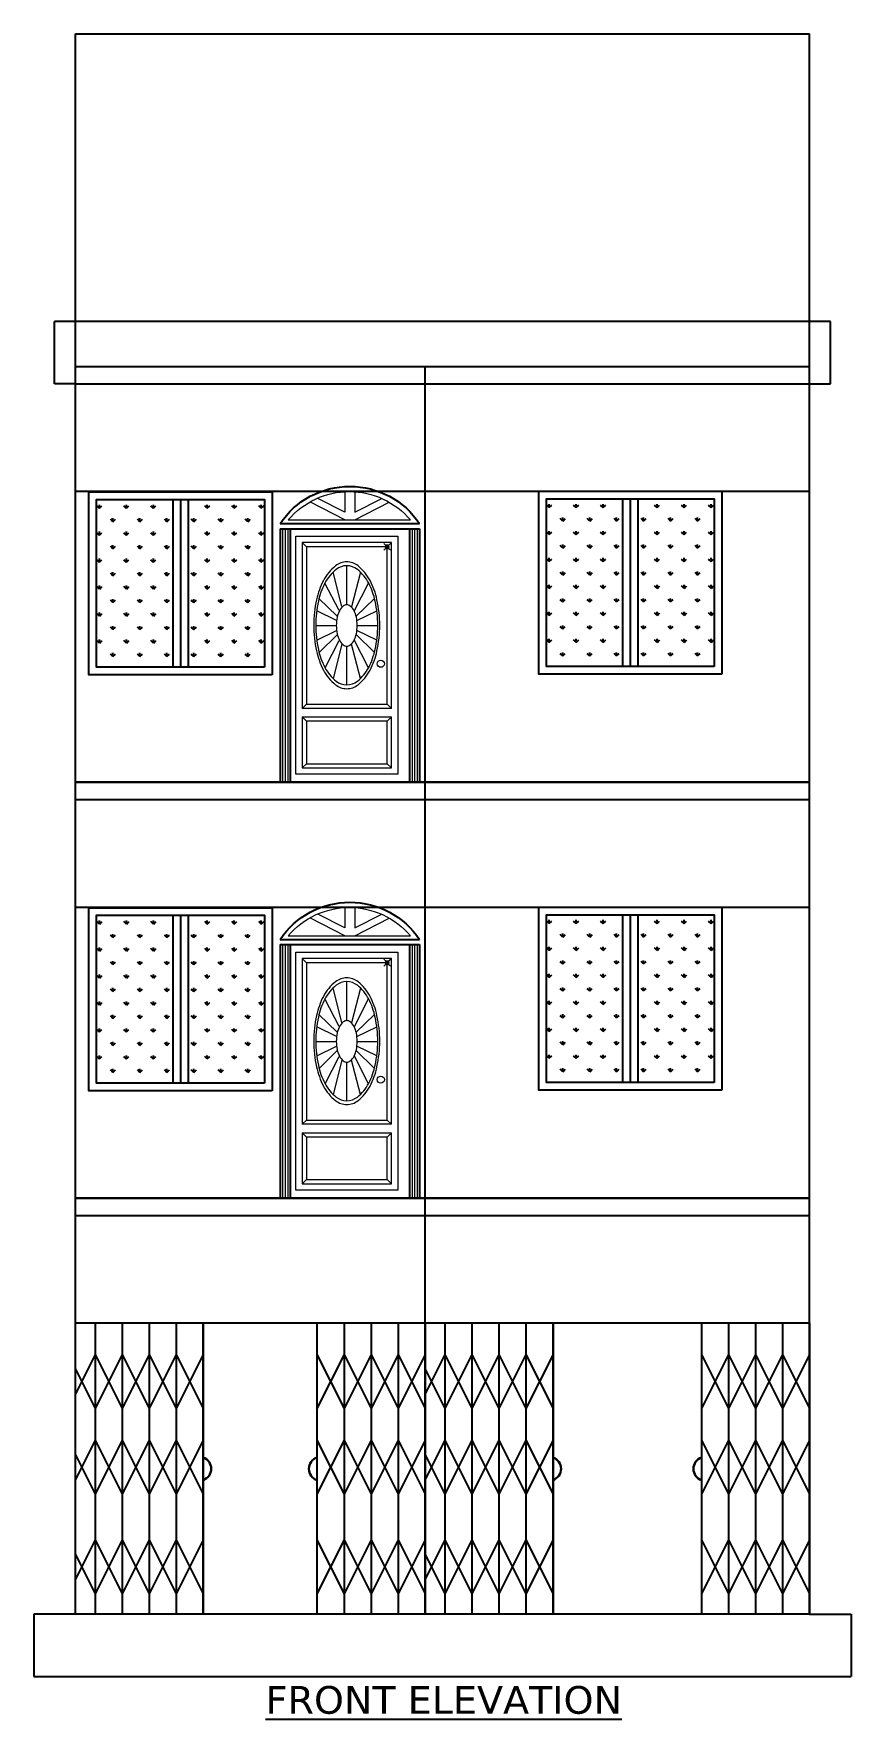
# Model space of a CAD drawing. Header units: inches. Extents: x -4010 to 92088, y -38563 to -1318.
# Drawn here: x 29521.1 to 29756.9, y -22368.2 to -21881.9 of the extents above; entities that cross this region are included whole.
import ezdxf

# ---------------------------------------------------------------- set-up
doc = ezdxf.new("R2010")
doc.units = ezdxf.units.IN
doc.header["$MEASUREMENT"] = 0
doc.header["$PDMODE"] = 99
for name, color, linetype, lineweight in [('1-FOUNDATION DIM', 31, 'Continuous', 5), ('BEAM', 7, 'Continuous', 13), ('Colour 09', 210, 'Continuous', 9), ('Elevation window', 173, 'Continuous', 18), ('STRRUC', 7, 'Continuous', 13)]:
    doc.layers.add(name, color=color, linetype=linetype, lineweight=lineweight)
for name, color, linetype in [('Brick wall', 3, 'Continuous'), ('col', 5, 'Continuous'), ('TEX', 7, 'Continuous'), ('wall', 3, 'Continuous')]:
    doc.layers.add(name, color=color, linetype=linetype)
doc.layers.add('text', color=7, linetype='Continuous', true_color=0x6a7cf1)
doc.styles.get("Standard").update_dxf_attribs({"font": 'ARIALN.TTF'})
pattern_1 = [(90, (29450.601, -23550.5448), (3.889087, 3.889087), [1.03125, -6.746925]), (135, (29450.601, -23550.545), (3.889087, 3.889087), [1.03125, -4.46875]), (45, (29450.601, -23550.545), (3.889087, -3.889087), [1.03125, -4.46875])]
pattern_2 = [(90, (29580.3065, -23550.363), (3.889087, 3.889087), [1.03125, -6.746925]), (135, (29580.3065, -23550.363), (3.889087, 3.889087), [1.03125, -4.46875]), (45, (29580.3065, -23550.363), (3.889087, -3.889087), [1.03125, -4.46875])]
pattern_3 = [(90, (29450.601, -23430.5448), (3.889087, 3.889087), [1.03125, -6.746925]), (135, (29450.601, -23430.545), (3.889087, 3.889087), [1.03125, -4.46875]), (45, (29450.601, -23430.545), (3.889087, -3.889087), [1.03125, -4.46875])]
pattern_4 = [(90, (29580.3065, -23430.363), (3.889087, 3.889087), [1.03125, -6.746925]), (135, (29580.3065, -23430.363), (3.889087, 3.889087), [1.03125, -4.46875]), (45, (29580.3065, -23430.363), (3.889087, -3.889087), [1.03125, -4.46875])]

# ---------------------------------------------------------------- blocks, each defined once
blk = doc.blocks.new('Door - Fancy 36 in.')
for p, q in [((33.75, 81.75), (2.25, 81.75)), ((2.25, 81.75), (2.25, 23.25)), ((2.25, 81.75), (3.75, 80.25)), ((32.25, 80.25), (3.75, 80.25)), ((3.75, 80.25), (3.75, 24.75)), ((32.25, 80.25), (33.75, 81.75)), ((32.25, 24.75), (32.25, 80.25)), ((33.75, 23.25), (33.75, 81.75)), ((18, 59.82), (18, 73.59)), ((15.29, 57.79), (10.3, 67.49)), ((16.29, 59.16), (13.17, 71.32)), ((22.83, 71.32), (19.68, 59.05)), ((20.69, 57.74), (25.7, 67.49)), ((8.21, 62.03), (14.66, 55.75)), ((27.79, 62.03), (21.36, 55.78)), ((14.42, 54.24), (7.4, 57.66)), ((21.55, 54.23), (28.6, 57.66)), ((7.02, 52.5), (14.35, 52.5)), ((7.41, 47.35), (14.43, 50.76)), ((14.67, 49.25), (8.24, 42.99)), ((21.3, 49.29), (27.76, 42.99)), ((28.59, 47.35), (21.54, 50.78)), ((21.68, 52.5), (28.93, 52.5)), ((10.34, 37.58), (15.29, 47.22)), ((16.31, 45.91), (13.2, 33.8)), ((18, 31.55), (18, 45.2)), ((22.8, 33.8), (19.69, 45.91)), ((25.66, 37.58), (20.69, 47.27)), ((3.75, 24.75), (2.25, 23.25)), ((3.75, 24.75), (32.25, 24.75)), ((32.25, 24.75), (32.24, 24.77)), ((33.75, 23.25), (32.25, 24.75)), ((33.75, 23.25), (2.25, 23.25)), ((2.25, 20.25), (33.75, 20.25)), ((2.25, 20.25), (2.25, 2.25)), ((2.25, 20.25), (3.75, 18.75)), ((32.25, 18.75), (3.75, 18.75)), ((3.75, 18.75), (3.75, 3.75)), ((32.25, 18.75), (33.75, 20.25)), ((32.25, 3.75), (32.25, 18.75)), ((33.75, 2.25), (33.75, 20.25)), ((3.75, 3.75), (2.25, 2.25)), ((2.25, 2.25), (33.75, 2.25)), ((3.75, 3.75), (32.25, 3.75)), ((33.75, 2.25), (32.25, 3.75))]:
    blk.add_line(p, q)
blk.add_lwpolyline([(0, 0), (0, 84), (36, 84), (36, 0)], close=True)
at = {"linetype": 'Continuous'}
for points in [[(18, 30.21, 0.169807), (21.97, 31.6, 0.105036), (26.22, 36.76, 0.066925), (28.66, 43.55, 0.05307), (29.63, 52.57, 0.05307), (28.66, 61.6, 0.066925), (26.22, 68.39, 0.105036), (21.97, 73.55, 0.169807), (18, 74.94, 0.169807), (14.03, 73.55, 0.105036), (9.78, 68.39, 0.066925), (7.34, 61.6, 0.05307), (6.37, 52.57, 0.05307), (7.34, 43.55, 0.066925), (9.78, 36.76, 0.105036), (14.03, 31.6, 0.169807)], [(18, 31.55, 0.169807), (21.73, 32.86, 0.105036), (25.73, 37.71, 0.066925), (28.02, 44.09, 0.05307), (28.93, 52.57, 0.05307), (28.02, 61.06, 0.066925), (25.73, 67.43, 0.105036), (21.73, 72.29, 0.169807), (18, 73.59, 0.169807), (14.27, 72.29, 0.105036), (10.27, 67.43, 0.066925), (7.98, 61.06, 0.05307), (7.07, 52.57, 0.05307), (7.98, 44.09, 0.066925), (10.27, 37.71, 0.105036), (14.27, 32.86, 0.169807)], [(18, 45.2, 0.173818), (19.25, 45.65, 0.104363), (20.6, 47.34, 0.065303), (21.38, 49.56, 0.051449), (21.68, 52.51, 0.051449), (21.38, 55.47, 0.065303), (20.6, 57.68, 0.104363), (19.25, 59.38, 0.173818), (18, 59.82, 0.173818), (16.75, 59.38, 0.104363), (15.4, 57.68, 0.065303), (14.62, 55.47, 0.051449), (14.32, 52.51, 0.051449), (14.62, 49.56, 0.065303), (15.4, 47.34, 0.104363), (16.75, 45.65, 0.173818)]]:
    blk.add_lwpolyline(points, format="xyb", close=True, dxfattribs=at)
blk.add_circle((30, 39), 1.25)
blk.add_point((32.25, 80.25))
blk = doc.blocks.new('Door long section')
at = {"layer": 'Colour 09'}
for p, q in [((-19.39, 73.18), (-19.39, 0)), ((-18.66, 73.18), (-18.66, 0)), ((-17.93, 73.18), (-17.93, 0)), ((17.93, 73.18), (17.93, 0)), ((18.66, 73.18), (18.66, 0)), ((19.39, 73.18), (19.39, 0)), ((20.12, 0), (-20.12, 0))]:
    blk.add_line(p, q, dxfattribs=at)
at = {"layer": 'Elevation window'}
for p, q in [((-1.46, 83.83), (-1.46, 77.97)), ((1.46, 83.85), (1.46, 77.97)), ((-1.46, 75.7), (-11.3, 80.84)), ((-1.46, 77.97), (-9.2, 81.91)), ((1.46, 77.97), (9.2, 81.91)), ((1.46, 75.7), (11.3, 80.84)), ((17.77, 75.7), (-17.47, 75.7))]:
    blk.add_line(p, q, dxfattribs=at)
blk.add_arc((0.15, 60.85), 23.04, 40.1144, 139.8856, dxfattribs=at)
at = {"layer": 'wall'}
for p, q in [((20.12, 74.65), (-20.12, 74.65)), ((20.12, 73.18), (-20.12, 73.18)), ((-20.12, 73.18), (-20.12, 0)), ((-17.2, 73.18), (-17.2, 0)), ((17.2, 73.18), (17.2, 0)), ((20.12, 73.18), (20.12, 0))]:
    blk.add_line(p, q, dxfattribs=at)
blk.add_arc((0, 61.15), 24.23, 33.8379, 146.1621, dxfattribs=at)
at = {"layer": 'Elevation window', "xscale": -0.8178686207975261, "yscale": 0.8178686208002546, "zscale": 0.8178686208000003}
blk.add_blockref('Door - Fancy 36 in.', (15.61, 2.3), dxfattribs=at)

msp = doc.modelspace()

# ---------------------------------------------------------------- hatches: boundary and pattern name
at = {"layer": 'TEX'}
h = msp.add_hatch(dxfattribs=at)
h.set_pattern_fill('GRASS', color=256, scale=5.5, style=0)
h.set_pattern_definition(pattern_3)
h.paths.add_polyline_path([(29539.228, -22064.65), (29561.228, -22064.65), (29561.228, -22016.25), (29539.228, -22016.25)])
h = msp.add_hatch(dxfattribs=at)
h.set_pattern_fill('GRASS', color=256, scale=5.5, style=0)
h.set_pattern_definition(pattern_3)
h.paths.add_polyline_path([(29565.628, -22064.65), (29587.628, -22064.65), (29587.628, -22016.25), (29565.628, -22016.25)])
h = msp.add_hatch(dxfattribs=at)
h.set_pattern_fill('GRASS', color=256, scale=5.5, style=0)
h.set_pattern_definition(pattern_4)
h.paths.add_polyline_path([(29668.934, -22064.468), (29690.934, -22064.468), (29690.934, -22016.068), (29668.934, -22016.068)])
h = msp.add_hatch(dxfattribs=at)
h.set_pattern_fill('GRASS', color=256, scale=5.5, style=0)
h.set_pattern_definition(pattern_4)
h.paths.add_polyline_path([(29695.334, -22064.468), (29717.334, -22064.468), (29717.334, -22016.068), (29695.334, -22016.068)])
h = msp.add_hatch(dxfattribs=at)
h.set_pattern_fill('GRASS', color=256, scale=5.5, style=0)
h.set_pattern_definition(pattern_1)
h.paths.add_polyline_path([(29539.228, -22184.65), (29561.228, -22184.65), (29561.228, -22136.25), (29539.228, -22136.25)])
h = msp.add_hatch(dxfattribs=at)
h.set_pattern_fill('GRASS', color=256, scale=5.5, style=0)
h.set_pattern_definition(pattern_1)
h.paths.add_polyline_path([(29565.628, -22184.65), (29587.628, -22184.65), (29587.628, -22136.25), (29565.628, -22136.25)])
h = msp.add_hatch(dxfattribs=at)
h.set_pattern_fill('GRASS', color=256, scale=5.5, style=0)
h.set_pattern_definition(pattern_2)
h.paths.add_polyline_path([(29668.934, -22184.468), (29690.934, -22184.468), (29690.934, -22136.068), (29668.934, -22136.068)])
h = msp.add_hatch(dxfattribs=at)
h.set_pattern_fill('GRASS', color=256, scale=5.5, style=0)
h.set_pattern_definition(pattern_2)
h.paths.add_polyline_path([(29695.334, -22184.468), (29717.334, -22184.468), (29717.334, -22136.068), (29695.334, -22136.068)])

# ---------------------------------------------------------------- linework, layer by layer
at = {"lineweight": 25}
for p, q in [((29538.773, -22253.868), (29538.773, -22337.868)), ((29546.573, -22253.868), (29546.573, -22337.868)), ((29554.373, -22253.868), (29554.373, -22337.868)), ((29562.173, -22253.868), (29562.173, -22337.868)), ((29602.783, -22253.868), (29602.783, -22337.868)), ((29610.583, -22253.868), (29610.583, -22337.868)), ((29618.383, -22253.868), (29618.383, -22337.868)), ((29626.183, -22253.868), (29626.183, -22337.868)), ((29626.183, -22253.868), (29626.183, -22337.868)), ((29633.983, -22253.868), (29633.983, -22337.868)), ((29639.653, -22253.868), (29639.653, -22337.868)), ((29647.453, -22253.868), (29647.453, -22337.868)), ((29655.253, -22253.868), (29655.253, -22337.868)), ((29663.053, -22253.868), (29663.053, -22337.868)), ((29713.663, -22253.868), (29713.663, -22337.868)), ((29721.463, -22253.868), (29721.463, -22337.868)), ((29729.263, -22253.868), (29729.263, -22337.868)), ((29737.063, -22253.868), (29737.063, -22337.868)), ((29737.063, -22253.868), (29737.063, -22337.868)), ((29744.863, -22253.868), (29744.863, -22337.868))]:
    msp.add_line(p, q, dxfattribs=at)
at = {"layer": 'BEAM', "lineweight": 25}
for p, q in [((29538.773, -22262.968), (29533.104, -22274.307)), ((29546.573, -22262.968), (29538.773, -22278.568)), ((29538.773, -22262.968), (29546.573, -22278.568)), ((29554.373, -22262.968), (29546.573, -22278.568)), ((29546.573, -22262.968), (29554.373, -22278.568)), ((29562.173, -22262.968), (29554.373, -22278.568)), ((29554.373, -22262.968), (29562.173, -22278.568)), ((29569.973, -22262.968), (29562.173, -22278.568)), ((29562.173, -22262.968), (29569.973, -22278.568)), ((29610.583, -22262.968), (29602.783, -22278.568)), ((29602.783, -22262.968), (29610.583, -22278.568)), ((29618.383, -22262.968), (29610.583, -22278.568)), ((29610.583, -22262.968), (29618.383, -22278.568)), ((29618.383, -22262.968), (29626.183, -22278.568)), ((29626.183, -22262.968), (29618.383, -22278.568)), ((29626.183, -22262.968), (29633.983, -22278.568)), ((29633.983, -22262.968), (29626.183, -22278.568)), ((29639.653, -22262.968), (29633.983, -22274.307)), ((29647.453, -22262.968), (29639.653, -22278.568)), ((29639.653, -22262.968), (29647.453, -22278.568)), ((29655.253, -22262.968), (29647.453, -22278.568)), ((29647.453, -22262.968), (29655.253, -22278.568)), ((29663.053, -22262.968), (29655.253, -22278.568)), ((29655.253, -22262.968), (29663.053, -22278.568)), ((29670.853, -22262.968), (29663.053, -22278.568)), ((29663.053, -22262.968), (29670.853, -22278.568)), ((29721.463, -22262.968), (29713.663, -22278.568)), ((29713.663, -22262.968), (29721.463, -22278.568)), ((29729.263, -22262.968), (29721.463, -22278.568)), ((29721.463, -22262.968), (29729.263, -22278.568)), ((29729.263, -22262.968), (29737.063, -22278.568)), ((29737.063, -22262.968), (29729.263, -22278.568)), ((29737.063, -22262.968), (29744.863, -22278.568)), ((29744.863, -22262.968), (29737.063, -22278.568)), ((29533.104, -22267.228), (29538.773, -22278.568)), ((29633.983, -22267.228), (29639.653, -22278.568)), ((29538.773, -22287.668), (29533.104, -22299.007)), ((29538.773, -22287.668), (29546.573, -22303.268)), ((29546.573, -22287.668), (29538.773, -22303.268)), ((29546.573, -22287.668), (29554.373, -22303.268)), ((29554.373, -22287.668), (29546.573, -22303.268)), ((29562.173, -22287.668), (29554.373, -22303.268)), ((29554.373, -22287.668), (29562.173, -22303.268)), ((29569.973, -22287.668), (29562.173, -22303.268)), ((29562.173, -22287.668), (29569.973, -22303.268)), ((29610.583, -22287.668), (29602.783, -22303.268)), ((29602.783, -22287.668), (29610.583, -22303.268)), ((29610.583, -22287.668), (29618.383, -22303.268)), ((29618.383, -22287.668), (29610.583, -22303.268)), ((29626.183, -22287.668), (29618.383, -22303.268)), ((29618.383, -22287.668), (29626.183, -22303.268)), ((29633.983, -22287.668), (29626.183, -22303.268)), ((29626.183, -22287.668), (29633.983, -22303.268)), ((29639.653, -22287.668), (29633.983, -22299.007)), ((29639.653, -22287.668), (29647.453, -22303.268)), ((29647.453, -22287.668), (29639.653, -22303.268)), ((29647.453, -22287.668), (29655.253, -22303.268)), ((29655.253, -22287.668), (29647.453, -22303.268)), ((29663.053, -22287.668), (29655.253, -22303.268)), ((29655.253, -22287.668), (29663.053, -22303.268)), ((29670.853, -22287.668), (29663.053, -22303.268)), ((29663.053, -22287.668), (29670.853, -22303.268)), ((29721.463, -22287.668), (29713.663, -22303.268)), ((29713.663, -22287.668), (29721.463, -22303.268)), ((29721.463, -22287.668), (29729.263, -22303.268)), ((29729.263, -22287.668), (29721.463, -22303.268)), ((29737.063, -22287.668), (29729.263, -22303.268)), ((29729.263, -22287.668), (29737.063, -22303.268)), ((29744.863, -22287.668), (29737.063, -22303.268)), ((29737.063, -22287.668), (29744.863, -22303.268)), ((29533.104, -22291.928), (29538.773, -22303.268)), ((29633.983, -22291.928), (29639.653, -22303.268)), ((29538.773, -22316.44), (29533.104, -22327.78)), ((29546.573, -22316.44), (29538.773, -22332.04)), ((29538.773, -22316.44), (29546.573, -22332.04)), ((29554.373, -22316.44), (29546.573, -22332.04)), ((29546.573, -22316.44), (29554.373, -22332.04)), ((29562.173, -22316.44), (29554.373, -22332.04)), ((29554.373, -22316.44), (29562.173, -22332.04)), ((29569.973, -22316.44), (29562.173, -22332.04)), ((29562.173, -22316.44), (29569.973, -22332.04)), ((29610.583, -22316.44), (29602.783, -22332.04)), ((29602.783, -22316.44), (29610.583, -22332.04)), ((29618.383, -22316.44), (29610.583, -22332.04)), ((29610.583, -22316.44), (29618.383, -22332.04)), ((29618.383, -22316.44), (29626.183, -22332.04)), ((29626.183, -22316.44), (29618.383, -22332.04)), ((29626.183, -22316.44), (29633.983, -22332.04)), ((29633.983, -22316.44), (29626.183, -22332.04)), ((29639.653, -22316.44), (29633.983, -22327.78)), ((29647.453, -22316.44), (29639.653, -22332.04)), ((29639.653, -22316.44), (29647.453, -22332.04)), ((29655.253, -22316.44), (29647.453, -22332.04)), ((29647.453, -22316.44), (29655.253, -22332.04)), ((29663.053, -22316.44), (29655.253, -22332.04)), ((29655.253, -22316.44), (29663.053, -22332.04)), ((29670.853, -22316.44), (29663.053, -22332.04)), ((29663.053, -22316.44), (29670.853, -22332.04)), ((29721.463, -22316.44), (29713.663, -22332.04)), ((29713.663, -22316.44), (29721.463, -22332.04)), ((29729.263, -22316.44), (29721.463, -22332.04)), ((29721.463, -22316.44), (29729.263, -22332.04)), ((29729.263, -22316.44), (29737.063, -22332.04)), ((29737.063, -22316.44), (29729.263, -22332.04)), ((29737.063, -22316.44), (29744.863, -22332.04)), ((29744.863, -22316.44), (29737.063, -22332.04)), ((29533.104, -22320.701), (29538.773, -22332.04)), ((29633.983, -22320.701), (29639.653, -22332.04))]:
    msp.add_line(p, q, dxfattribs=at)
at = {"layer": 'Brick wall'}
for p, q in [((29744.863, -22097.868), (29533.104, -22097.868)), ((29744.863, -22217.868), (29533.104, -22217.868)), ((29744.863, -22337.868), (29533.104, -22337.868))]:
    msp.add_line(p, q, dxfattribs=at)
at = {"layer": 'col'}
for p, q in [((29533.104, -21977.868), (29533.104, -21881.868)), ((29533.104, -21881.868), (29744.863, -21881.868)), ((29744.863, -21977.868), (29744.863, -21881.868)), ((29527.104, -21982.868), (29527.104, -21964.868)), ((29750.863, -21964.868), (29527.104, -21964.868)), ((29750.863, -21982.868), (29750.863, -21964.868)), ((29533.104, -22097.868), (29533.104, -21977.868)), ((29533.104, -21977.868), (29744.863, -21977.868)), ((29633.983, -22097.868), (29633.983, -21977.868)), ((29744.863, -22097.868), (29744.863, -21977.868)), ((29533.104, -21982.868), (29527.104, -21982.868)), ((29533.104, -21982.868), (29744.863, -21982.868)), ((29744.863, -21982.868), (29750.863, -21982.868)), ((29533.104, -22013.868), (29744.863, -22013.868)), ((29533.104, -22217.868), (29533.104, -22097.868)), ((29533.104, -22097.868), (29744.863, -22097.868)), ((29533.104, -22217.868), (29533.104, -22097.868)), ((29533.104, -22097.868), (29744.863, -22097.868)), ((29633.983, -22217.868), (29633.983, -22097.868)), ((29633.983, -22217.868), (29633.983, -22097.868)), ((29744.863, -22217.868), (29744.863, -22097.868)), ((29744.863, -22217.868), (29744.863, -22097.868)), ((29533.104, -22102.868), (29744.863, -22102.868)), ((29533.104, -22133.868), (29744.863, -22133.868)), ((29533.104, -22337.868), (29533.104, -22217.868)), ((29533.104, -22217.868), (29744.863, -22217.868)), ((29633.983, -22337.868), (29633.983, -22217.868)), ((29744.863, -22337.868), (29744.863, -22217.868)), ((29533.104, -22222.868), (29744.863, -22222.868)), ((29533.104, -22253.868), (29744.863, -22253.868)), ((29533.104, -22337.868), (29521.104, -22337.868)), ((29521.104, -22337.868), (29521.104, -22355.868)), ((29744.863, -22337.868), (29756.863, -22337.868)), ((29756.863, -22337.868), (29756.863, -22355.868)), ((29521.104, -22355.868), (29756.863, -22355.868))]:
    msp.add_line(p, q, dxfattribs=at)
at = {"layer": 'STRRUC', "lineweight": 30, "ltscale": 50}
for p, q in [((29569.973, -22253.868), (29569.973, -22337.868)), ((29670.853, -22253.868), (29670.853, -22337.868))]:
    msp.add_line(p, q, dxfattribs=at)
for centre, start, end in [((29568.823, -22295.947), 289.39158, 70.60842), ((29603.933, -22295.964), 109.39158, 250.60842), ((29669.703, -22295.947), 289.39158, 70.60842), ((29714.813, -22295.964), 109.39158, 250.60842)]:
    msp.add_arc(centre, 3.464, start, end, dxfattribs=at)
at = {"layer": 'TEX'}
for p, q in [((29561.228, -22016.25), (29561.228, -22064.65)), ((29563.428, -22016.25), (29563.428, -22064.65)), ((29565.628, -22016.25), (29565.628, -22064.65)), ((29690.934, -22016.068), (29690.934, -22064.468)), ((29693.134, -22016.068), (29693.134, -22064.468)), ((29695.334, -22016.068), (29695.334, -22064.468)), ((29561.228, -22136.25), (29561.228, -22184.65)), ((29563.428, -22136.25), (29563.428, -22184.65)), ((29565.628, -22136.25), (29565.628, -22184.65)), ((29690.934, -22136.068), (29690.934, -22184.468)), ((29693.134, -22136.068), (29693.134, -22184.468)), ((29695.334, -22136.068), (29695.334, -22184.468))]:
    msp.add_line(p, q, dxfattribs=at)
for points in [[(29589.828, -22066.85), (29537.028, -22066.85), (29537.028, -22014.05), (29589.828, -22014.05)], [(29587.628, -22064.65), (29539.228, -22064.65), (29539.228, -22016.25), (29587.628, -22016.25)], [(29719.534, -22066.668), (29666.734, -22066.668), (29666.734, -22013.868), (29719.534, -22013.868)], [(29717.334, -22064.468), (29668.934, -22064.468), (29668.934, -22016.068), (29717.334, -22016.068)], [(29589.828, -22186.85), (29537.028, -22186.85), (29537.028, -22134.05), (29589.828, -22134.05)], [(29719.534, -22186.668), (29666.734, -22186.668), (29666.734, -22133.868), (29719.534, -22133.868)], [(29587.628, -22184.65), (29539.228, -22184.65), (29539.228, -22136.25), (29587.628, -22136.25)], [(29717.334, -22184.468), (29668.934, -22184.468), (29668.934, -22136.068), (29717.334, -22136.068)]]:
    msp.add_lwpolyline(points, close=True, dxfattribs=at)

# ---------------------------------------------------------------- block references
at = {"layer": '1-FOUNDATION DIM', "xscale": -1}
for p in [(29612.263, -22097.868), (29612.263, -22217.868)]:
    msp.add_blockref('Door long section', p, dxfattribs=at)

# ---------------------------------------------------------------- texts
at = {"layer": 'text', "insert": (29587.984, -22358.633), "char_height": 8, "width": 569.93951, "attachment_point": 1}
msp.add_mtext('{\\fVerdana|b0|i0|c0|p34;\\LFRONT ELEVATION}', dxfattribs=at)

doc.saveas('drawing.dxf')
